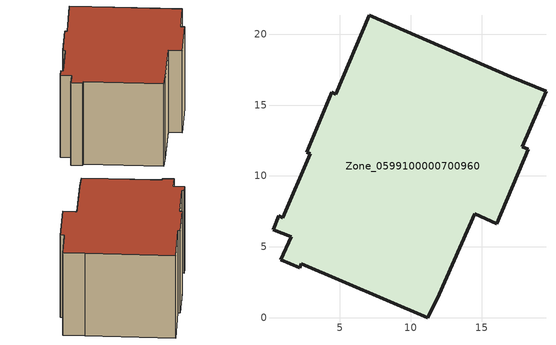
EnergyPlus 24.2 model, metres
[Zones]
Zone_0599100000700960
 floor ground (C_G): 0.84,4.09 1.58,5.7 0.29,6.22 0.69,7.19 0.97,7.07 2.92,11.56 2.65,11.68 4.44,15.9 4.71,15.78 7.06,21.34 17.05,17 19.54,15.97 17.85,12.07 18.3,11.87 16.05,6.64 14.5,7.34 12,1.66 11.19,0 2.29,3.8 2.17,3.53 z0
 wall outside (C_F): 17.85,12.07 19.54,15.97 17.05,17 7.06,21.34 4.71,15.78 4.44,15.9 2.65,11.68 2.92,11.56 0.97,7.07 0.69,7.19 0.29,6.22 1.58,5.7 0.84,4.09 2.17,3.53 2.29,3.8 11.19,0 12,1.66 14.5,7.34 16.05,6.64 18.3,11.87 17.85,12.07 z0:11.4
 roof outside (C_R): 1.58,5.7 0.84,4.09 2.17,3.53 2.29,3.8 11.19,0 12,1.66 14.5,7.34 16.05,6.64 18.3,11.87 17.85,12.07 19.54,15.97 17.05,17 7.06,21.34 4.71,15.78 4.44,15.9 2.65,11.68 2.92,11.56 0.97,7.07 0.69,7.19 0.29,6.22 z11.4
[BUILDING]
Pand.0599100000700960: North Axis=0; Terrain=City; Loads Convergence Tolerance Value=0.04; Temperature Convergence Tolerance Value=0.4; Solar Distribution=FullExterior; Maximum Number of Warmup Days=25; Minimum Number of Warmup Days=1
[Site:Location]
Rotterdam.The.Hague.AP_ZH_NLD Design_Conditions: Latitude=51.96; Longitude=4.45; Time Zone=1; Elevation=-4.5
[SITE:GROUNDTEMPERATURE:BUILDINGSURFACE]
18, 18, 18, 18, 18, 18, 18, 18, 18, 18, 18, 18
[MATERIAL] Thermal Absorptance=0.9; Solar Absorptance=0.7; Visible Absorptance=0.7
Name | Roughness | Thickness | Conductivity | Density | Specific Heat
G.TI.1946 | MediumSmooth | 0.15 | 1 | 540 | 1210
F.TI.1946 | Rough | 0.3 | 0.857143 | 1920 | 840
R.TI.1946 | MediumRough | 0.2 | 0.1 | 1500 | 1000
[CONSTRUCTION]
C_G: G.TI.1946
C_F: F.TI.1946
C_R: R.TI.1946
[ZONE]
Zone_0599100000700960: Type=1; Multiplier=1; Ceiling Height=Autocalculate; Volume=Autocalculate; Floor Area=autocalculate; Part of Total Floor Area=Yes
[ZONEINFILTRATION:DESIGNFLOWRATE]
Infil_Zone_0599100000700960: Zone or ZoneList or Space or SpaceList=Zone_0599100000700960; Schedule=AlwaysOn; Design Flow Rate Calculation Method=Flow/Area; Flow Rate per Floor Area=0.003; Constant Term Coefficient=1; Temperature Term Coefficient=0; Velocity Term Coefficient=0; Velocity Squared Term Coefficient=0
[HVACTEMPLATE:ZONE:IDEALLOADSAIRSYSTEM]
Zone_0599100000700960: Maximum Heating Supply Air Temperature=50; Minimum Cooling Supply Air Temperature=13; Maximum Heating Supply Air Humidity Ratio=0.0156; Minimum Cooling Supply Air Humidity Ratio=0.0077; Heating Limit=NoLimit; Cooling Limit=NoLimit; Dehumidification Control Type=ConstantSensibleHeatRatio; Cooling Sensible Heat Ratio=0.7; Dehumidification Setpoint=60; Humidification Control Type=None; Humidification Setpoint=30; Outdoor Air Method=None; Outdoor Air Flow Rate per Person=0.00944; Outdoor Air Flow Rate per Zone Floor Area=0; Outdoor Air Flow Rate per Zone=0; Demand Controlled Ventilation Type=None; Outdoor Air Economizer Type=NoEconomizer; Heat Recovery Type=None; Sensible Heat Recovery Effectiveness=0.7; Latent Heat Recovery Effectiveness=0.65
[ZONECONTROL:THERMOSTAT]
ThermostatControl_Zone_0599100000700960: Zone or ZoneList=Zone_0599100000700960; Control Type Schedule=DualSetpointControlType; Control 1=Thermostat_Zone_0599100000700960; Temperature Difference Between Cutout And Setpoint=0
[THERMOSTATSETPOINT:DUALSETPOINT]
Thermostat_Zone_0599100000700960: Heating Setpoint Temperature Schedule=HeatingSetpoint_Zone_0599100000700960; Cooling Setpoint Temperature Schedule=CoolingSetpoint_Zone_0599100000700960
[SCHEDULE:COMPACT]
HeatingSetpoint_Zone_0599100000700960: Through: 12/31, For: AllDays, Until: 24:00, 21
CoolingSetpoint_Zone_0599100000700960: Through: 12/31, For: AllDays, Until: 24:00, 24
DualSetpointControlType: Through: 12/31, For: AllDays, Until: 24:00, 4
AlwaysOn: Through: 12/31, For: AllDays, Until: 24:00, 1
